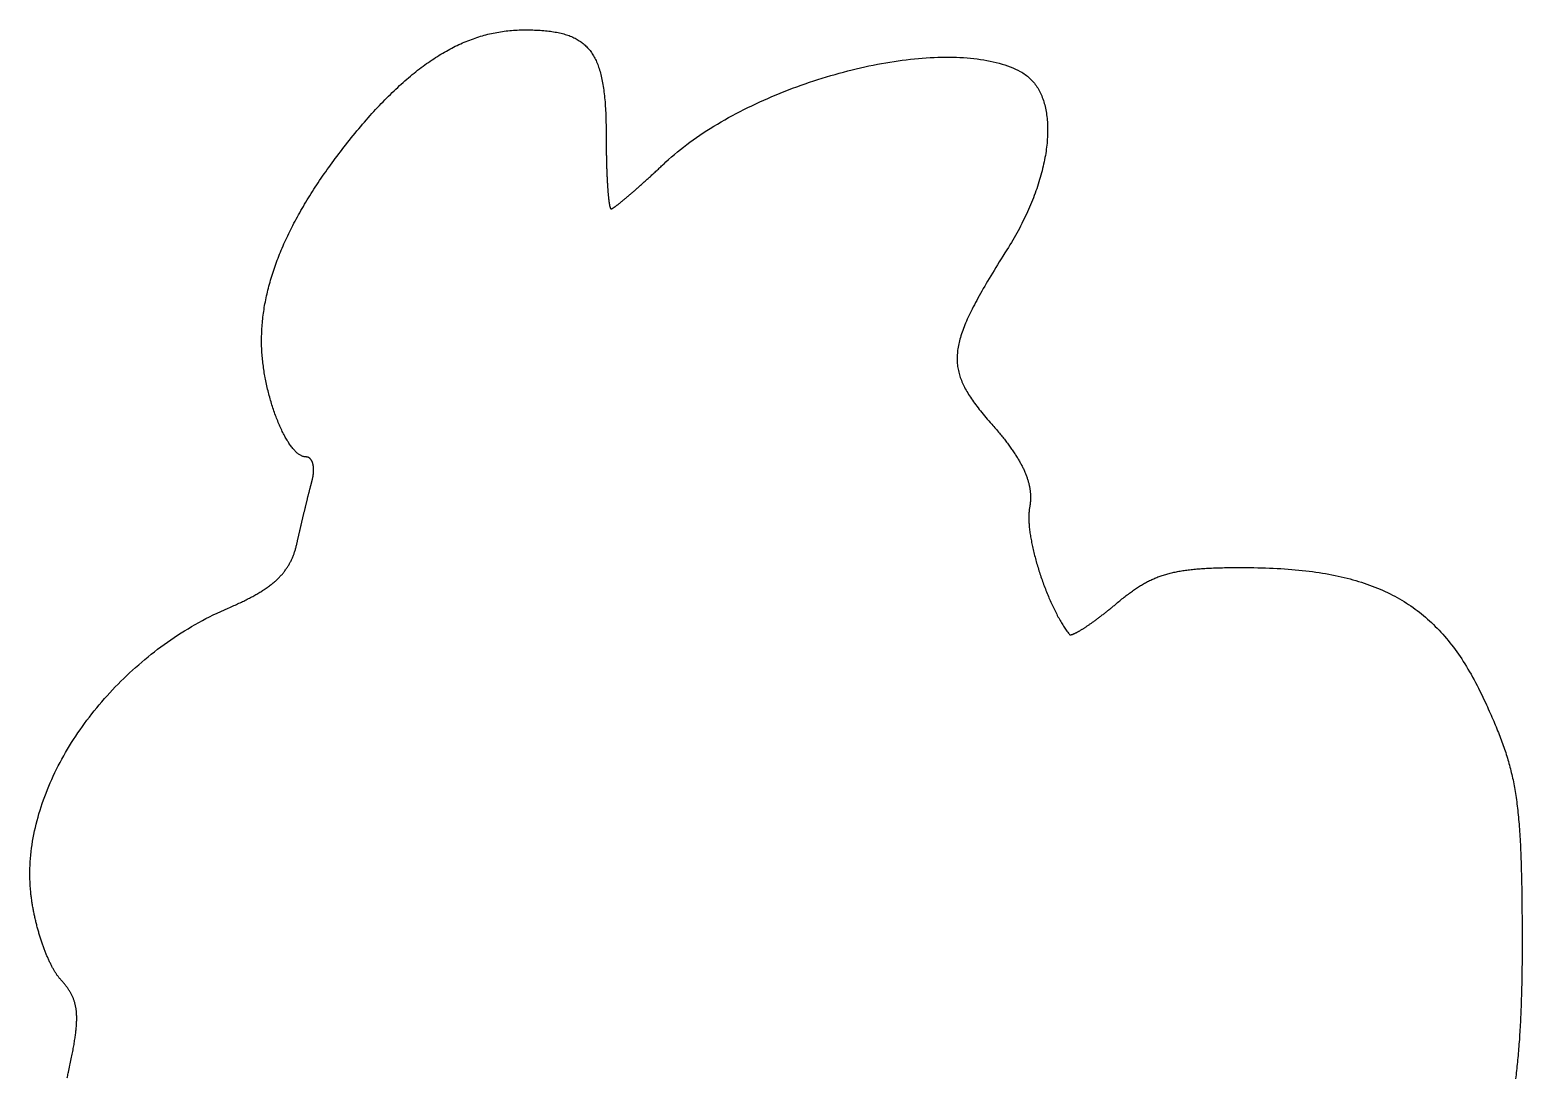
# Model space of a CAD drawing. Extents: x 116.1 to 154.6, y 104.4 to 158.
# Drawn here: x 116.41 to 154.6, y 131.17 to 157.98 of the extents above; entities that cross this region are included whole.
import ezdxf

# ---------------------------------------------------------------- set-up
doc = ezdxf.new("R2010")
doc.units = 0
doc.layers.get('0').update_dxf_attribs({"linetype": 'CONTINUOUS'})

msp = doc.modelspace()

# ---------------------------------------------------------------- linework, layer by layer
at = {"color": 7}
msp.add_polyline3d([(117.364, 131.151, 0), (117.371, 131.181, 0), (117.378, 131.211, 0), (117.385, 131.241, 0), (117.392, 131.271, 0), (117.398, 131.301, 0), (117.407, 131.342, 0), (117.417, 131.387, 0), (117.426, 131.431, 0), (117.436, 131.474, 0), (117.444, 131.516, 0), (117.453, 131.558, 0), (117.462, 131.599, 0), (117.47, 131.64, 0), (117.478, 131.679, 0), (117.486, 131.719, 0), (117.493, 131.757, 0), (117.501, 131.795, 0), (117.508, 131.832, 0), (117.515, 131.869, 0), (117.521, 131.905, 0), (117.528, 131.941, 0), (117.534, 131.976, 0), (117.54, 132.01, 0), (117.545, 132.044, 0), (117.551, 132.077, 0), (117.556, 132.11, 0), (117.561, 132.142, 0), (117.566, 132.174, 0), (117.57, 132.205, 0), (117.574, 132.236, 0), (117.578, 132.266, 0), (117.582, 132.296, 0), (117.586, 132.325, 0), (117.589, 132.354, 0), (117.592, 132.382, 0), (117.595, 132.41, 0), (117.597, 132.437, 0), (117.599, 132.464, 0), (117.601, 132.491, 0), (117.603, 132.517, 0), (117.605, 132.543, 0), (117.606, 132.568, 0), (117.607, 132.593, 0), (117.608, 132.618, 0), (117.608, 132.642, 0), (117.608, 132.666, 0), (117.608, 132.689, 0), (117.608, 132.712, 0), (117.608, 132.735, 0), (117.607, 132.757, 0), (117.606, 132.779, 0), (117.604, 132.801, 0), (117.603, 132.823, 0), (117.601, 132.844, 0), (117.599, 132.865, 0), (117.597, 132.885, 0), (117.594, 132.906, 0), (117.591, 132.926, 0), (117.588, 132.945, 0), (117.584, 132.965, 0), (117.581, 132.984, 0), (117.577, 133.003, 0), (117.573, 133.022, 0), (117.568, 133.041, 0), (117.563, 133.059, 0), (117.558, 133.078, 0), (117.553, 133.096, 0), (117.547, 133.114, 0), (117.542, 133.131, 0), (117.536, 133.149, 0), (117.529, 133.166, 0), (117.522, 133.184, 0), (117.516, 133.201, 0), (117.508, 133.218, 0), (117.501, 133.235, 0), (117.493, 133.251, 0), (117.485, 133.268, 0), (117.477, 133.285, 0), (117.468, 133.301, 0), (117.459, 133.318, 0), (117.45, 133.334, 0), (117.44, 133.35, 0), (117.431, 133.366, 0), (117.421, 133.383, 0), (117.41, 133.399, 0), (117.4, 133.415, 0), (117.389, 133.431, 0), (117.378, 133.447, 0), (117.366, 133.463, 0), (117.355, 133.479, 0), (117.343, 133.496, 0), (117.33, 133.512, 0), (117.318, 133.528, 0), (117.305, 133.544, 0), (117.292, 133.561, 0), (117.278, 133.577, 0), (117.264, 133.593, 0), (117.25, 133.61, 0), (117.236, 133.627, 0), (117.221, 133.643, 0), (117.206, 133.66, 0), (117.192, 133.676, 0), (117.182, 133.687, 0), (117.172, 133.699, 0), (117.162, 133.711, 0), (117.152, 133.723, 0), (117.142, 133.736, 0), (117.132, 133.749, 0), (117.122, 133.763, 0), (117.112, 133.777, 0), (117.102, 133.791, 0), (117.092, 133.806, 0), (117.082, 133.821, 0), (117.072, 133.836, 0), (117.062, 133.852, 0), (117.052, 133.868, 0), (117.042, 133.885, 0), (117.032, 133.901, 0), (117.022, 133.918, 0), (117.012, 133.936, 0), (117.002, 133.953, 0), (116.993, 133.971, 0), (116.983, 133.99, 0), (116.973, 134.008, 0), (116.963, 134.027, 0), (116.953, 134.046, 0), (116.944, 134.066, 0), (116.934, 134.085, 0), (116.924, 134.105, 0), (116.915, 134.125, 0), (116.905, 134.146, 0), (116.896, 134.167, 0), (116.886, 134.188, 0), (116.877, 134.209, 0), (116.867, 134.23, 0), (116.858, 134.252, 0), (116.848, 134.274, 0), (116.839, 134.296, 0), (116.83, 134.319, 0), (116.821, 134.341, 0), (116.812, 134.364, 0), (116.802, 134.387, 0), (116.793, 134.41, 0), (116.784, 134.434, 0), (116.776, 134.457, 0), (116.767, 134.481, 0), (116.758, 134.505, 0), (116.749, 134.529, 0), (116.741, 134.554, 0), (116.732, 134.578, 0), (116.724, 134.603, 0), (116.715, 134.628, 0), (116.707, 134.652, 0), (116.699, 134.678, 0), (116.69, 134.703, 0), (116.682, 134.728, 0), (116.674, 134.754, 0), (116.666, 134.779, 0), (116.658, 134.805, 0), (116.651, 134.831, 0), (116.643, 134.857, 0), (116.635, 134.883, 0), (116.628, 134.909, 0), (116.621, 134.935, 0), (116.613, 134.962, 0), (116.606, 134.988, 0), (116.599, 135.014, 0), (116.592, 135.041, 0), (116.585, 135.068, 0), (116.578, 135.094, 0), (116.572, 135.121, 0), (116.565, 135.148, 0), (116.559, 135.175, 0), (116.552, 135.202, 0), (116.546, 135.229, 0), (116.54, 135.256, 0), (116.534, 135.283, 0), (116.528, 135.31, 0), (116.522, 135.337, 0), (116.517, 135.364, 0), (116.511, 135.391, 0), (116.506, 135.418, 0), (116.501, 135.445, 0), (116.495, 135.472, 0), (116.49, 135.499, 0), (116.486, 135.526, 0), (116.481, 135.553, 0), (116.476, 135.58, 0), (116.472, 135.607, 0), (116.468, 135.634, 0), (116.463, 135.66, 0), (116.459, 135.687, 0), (116.456, 135.714, 0), (116.452, 135.741, 0), (116.448, 135.767, 0), (116.445, 135.794, 0), (116.442, 135.82, 0), (116.438, 135.846, 0), (116.432, 135.906, 0), (116.424, 135.991, 0), (116.418, 136.077, 0), (116.413, 136.163, 0), (116.41, 136.249, 0), (116.409, 136.335, 0), (116.409, 136.422, 0), (116.411, 136.509, 0), (116.414, 136.596, 0), (116.419, 136.683, 0), (116.426, 136.77, 0), (116.434, 136.858, 0), (116.443, 136.946, 0), (116.454, 137.033, 0), (116.466, 137.121, 0), (116.48, 137.209, 0), (116.496, 137.298, 0), (116.512, 137.386, 0), (116.531, 137.474, 0), (116.55, 137.562, 0), (116.572, 137.651, 0), (116.594, 137.739, 0), (116.618, 137.827, 0), (116.643, 137.916, 0), (116.67, 138.004, 0), (116.698, 138.092, 0), (116.728, 138.18, 0), (116.758, 138.268, 0), (116.79, 138.356, 0), (116.824, 138.444, 0), (116.859, 138.531, 0), (116.895, 138.619, 0), (116.932, 138.706, 0), (116.97, 138.793, 0), (117.01, 138.88, 0), (117.051, 138.967, 0), (117.094, 139.053, 0), (117.137, 139.139, 0), (117.182, 139.225, 0), (117.228, 139.311, 0), (117.275, 139.396, 0), (117.324, 139.481, 0), (117.373, 139.565, 0), (117.424, 139.65, 0), (117.476, 139.734, 0), (117.529, 139.817, 0), (117.583, 139.9, 0), (117.639, 139.983, 0), (117.695, 140.065, 0), (117.753, 140.147, 0), (117.811, 140.228, 0), (117.871, 140.309, 0), (117.932, 140.389, 0), (117.993, 140.469, 0), (118.056, 140.548, 0), (118.12, 140.627, 0), (118.185, 140.705, 0), (118.251, 140.783, 0), (118.318, 140.86, 0), (118.385, 140.936, 0), (118.454, 141.012, 0), (118.524, 141.087, 0), (118.595, 141.161, 0), (118.667, 141.235, 0), (118.739, 141.308, 0), (118.813, 141.38, 0), (118.887, 141.452, 0), (118.962, 141.523, 0), (119.039, 141.593, 0), (119.116, 141.662, 0), (119.194, 141.73, 0), (119.273, 141.798, 0), (119.352, 141.865, 0), (119.433, 141.931, 0), (119.514, 141.996, 0), (119.596, 142.06, 0), (119.679, 142.124, 0), (119.763, 142.186, 0), (119.847, 142.248, 0), (119.932, 142.308, 0), (120.018, 142.368, 0), (120.105, 142.427, 0), (120.192, 142.484, 0), (120.28, 142.541, 0), (120.369, 142.597, 0), (120.459, 142.651, 0), (120.549, 142.705, 0), (120.64, 142.757, 0), (120.731, 142.809, 0), (120.824, 142.859, 0), (120.917, 142.908, 0), (121.01, 142.956, 0), (121.104, 143.003, 0), (121.199, 143.049, 0), (121.294, 143.093, 0), (121.39, 143.137, 0), (121.486, 143.179, 0), (121.524, 143.195, 0), (121.559, 143.21, 0), (121.594, 143.226, 0), (121.628, 143.241, 0), (121.661, 143.256, 0), (121.695, 143.271, 0), (121.727, 143.286, 0), (121.76, 143.301, 0), (121.792, 143.316, 0), (121.823, 143.331, 0), (121.854, 143.346, 0), (121.885, 143.36, 0), (121.915, 143.375, 0), (121.945, 143.39, 0), (121.974, 143.405, 0), (122.003, 143.42, 0), (122.032, 143.435, 0), (122.06, 143.449, 0), (122.087, 143.464, 0), (122.115, 143.479, 0), (122.142, 143.494, 0), (122.168, 143.509, 0), (122.194, 143.523, 0), (122.22, 143.538, 0), (122.246, 143.553, 0), (122.271, 143.568, 0), (122.295, 143.583, 0), (122.319, 143.598, 0), (122.343, 143.613, 0), (122.367, 143.628, 0), (122.39, 143.642, 0), (122.413, 143.657, 0), (122.435, 143.673, 0), (122.457, 143.688, 0), (122.479, 143.703, 0), (122.5, 143.718, 0), (122.521, 143.733, 0), (122.541, 143.748, 0), (122.562, 143.764, 0), (122.582, 143.779, 0), (122.601, 143.794, 0), (122.62, 143.81, 0), (122.639, 143.825, 0), (122.658, 143.841, 0), (122.676, 143.857, 0), (122.694, 143.872, 0), (122.712, 143.888, 0), (122.729, 143.904, 0), (122.746, 143.92, 0), (122.763, 143.936, 0), (122.779, 143.952, 0), (122.795, 143.969, 0), (122.811, 143.985, 0), (122.826, 144.001, 0), (122.841, 144.018, 0), (122.856, 144.034, 0), (122.871, 144.051, 0), (122.885, 144.068, 0), (122.899, 144.085, 0), (122.912, 144.102, 0), (122.926, 144.119, 0), (122.939, 144.136, 0), (122.952, 144.154, 0), (122.964, 144.171, 0), (122.977, 144.189, 0), (122.989, 144.206, 0), (123, 144.224, 0), (123.012, 144.242, 0), (123.023, 144.26, 0), (123.034, 144.279, 0), (123.045, 144.297, 0), (123.055, 144.316, 0), (123.065, 144.334, 0), (123.075, 144.353, 0), (123.085, 144.372, 0), (123.095, 144.391, 0), (123.104, 144.41, 0), (123.113, 144.43, 0), (123.122, 144.449, 0), (123.13, 144.469, 0), (123.139, 144.489, 0), (123.147, 144.509, 0), (123.155, 144.53, 0), (123.162, 144.55, 0), (123.17, 144.571, 0), (123.177, 144.591, 0), (123.184, 144.612, 0), (123.191, 144.634, 0), (123.198, 144.655, 0), (123.204, 144.676, 0), (123.21, 144.698, 0), (123.217, 144.72, 0), (123.222, 144.742, 0), (123.228, 144.765, 0), (123.234, 144.787, 0), (123.239, 144.81, 0), (123.244, 144.831, 0), (123.247, 144.848, 0), (123.251, 144.865, 0), (123.255, 144.882, 0), (123.259, 144.899, 0), (123.263, 144.917, 0), (123.267, 144.934, 0), (123.271, 144.952, 0), (123.275, 144.969, 0), (123.279, 144.987, 0), (123.283, 145.005, 0), (123.287, 145.023, 0), (123.291, 145.041, 0), (123.295, 145.059, 0), (123.299, 145.077, 0), (123.304, 145.095, 0), (123.308, 145.113, 0), (123.312, 145.131, 0), (123.316, 145.15, 0), (123.32, 145.168, 0), (123.325, 145.187, 0), (123.329, 145.205, 0), (123.333, 145.223, 0), (123.338, 145.242, 0), (123.342, 145.261, 0), (123.346, 145.279, 0), (123.351, 145.298, 0), (123.355, 145.316, 0), (123.359, 145.335, 0), (123.364, 145.354, 0), (123.368, 145.372, 0), (123.372, 145.391, 0), (123.377, 145.409, 0), (123.381, 145.428, 0), (123.386, 145.447, 0), (123.39, 145.465, 0), (123.394, 145.484, 0), (123.399, 145.502, 0), (123.403, 145.521, 0), (123.408, 145.54, 0), (123.412, 145.558, 0), (123.416, 145.576, 0), (123.421, 145.595, 0), (123.425, 145.613, 0), (123.43, 145.632, 0), (123.434, 145.65, 0), (123.438, 145.668, 0), (123.443, 145.686, 0), (123.447, 145.704, 0), (123.452, 145.722, 0), (123.456, 145.74, 0), (123.46, 145.758, 0), (123.465, 145.776, 0), (123.469, 145.794, 0), (123.473, 145.811, 0), (123.477, 145.829, 0), (123.482, 145.846, 0), (123.486, 145.864, 0), (123.49, 145.881, 0), (123.494, 145.898, 0), (123.499, 145.915, 0), (123.503, 145.932, 0), (123.507, 145.949, 0), (123.511, 145.966, 0), (123.515, 145.982, 0), (123.519, 145.999, 0), (123.523, 146.015, 0), (123.527, 146.031, 0), (123.531, 146.047, 0), (123.535, 146.063, 0), (123.539, 146.079, 0), (123.543, 146.095, 0), (123.547, 146.11, 0), (123.551, 146.126, 0), (123.555, 146.141, 0), (123.559, 146.156, 0), (123.562, 146.171, 0), (123.566, 146.185, 0), (123.57, 146.2, 0), (123.573, 146.214, 0), (123.577, 146.228, 0), (123.581, 146.242, 0), (123.584, 146.256, 0), (123.588, 146.27, 0), (123.591, 146.283, 0), (123.595, 146.296, 0), (123.598, 146.309, 0), (123.601, 146.322, 0), (123.605, 146.334, 0), (123.608, 146.347, 0), (123.611, 146.359, 0), (123.614, 146.371, 0), (123.617, 146.382, 0), (123.62, 146.394, 0), (123.623, 146.405, 0), (123.626, 146.416, 0), (123.629, 146.427, 0), (123.632, 146.437, 0), (123.635, 146.448, 0), (123.637, 146.458, 0), (123.64, 146.469, 0), (123.642, 146.479, 0), (123.645, 146.489, 0), (123.647, 146.5, 0), (123.649, 146.51, 0), (123.651, 146.52, 0), (123.653, 146.53, 0), (123.655, 146.54, 0), (123.656, 146.55, 0), (123.658, 146.56, 0), (123.66, 146.57, 0), (123.661, 146.58, 0), (123.662, 146.59, 0), (123.664, 146.599, 0), (123.665, 146.609, 0), (123.666, 146.619, 0), (123.667, 146.628, 0), (123.668, 146.638, 0), (123.668, 146.647, 0), (123.669, 146.656, 0), (123.669, 146.665, 0), (123.67, 146.675, 0), (123.67, 146.684, 0), (123.671, 146.693, 0), (123.671, 146.702, 0), (123.671, 146.71, 0), (123.671, 146.719, 0), (123.671, 146.728, 0), (123.67, 146.737, 0), (123.67, 146.745, 0), (123.67, 146.753, 0), (123.669, 146.762, 0), (123.669, 146.77, 0), (123.668, 146.778, 0), (123.667, 146.786, 0), (123.667, 146.794, 0), (123.666, 146.802, 0), (123.665, 146.81, 0), (123.664, 146.818, 0), (123.662, 146.825, 0), (123.661, 146.833, 0), (123.66, 146.84, 0), (123.658, 146.847, 0), (123.657, 146.854, 0), (123.655, 146.862, 0), (123.653, 146.869, 0), (123.652, 146.875, 0), (123.65, 146.882, 0), (123.648, 146.889, 0), (123.646, 146.895, 0), (123.644, 146.902, 0), (123.641, 146.908, 0), (123.639, 146.914, 0), (123.637, 146.92, 0), (123.634, 146.926, 0), (123.632, 146.932, 0), (123.629, 146.937, 0), (123.626, 146.943, 0), (123.623, 146.948, 0), (123.621, 146.954, 0), (123.618, 146.959, 0), (123.615, 146.964, 0), (123.611, 146.969, 0), (123.608, 146.974, 0), (123.605, 146.978, 0), (123.602, 146.983, 0), (123.598, 146.987, 0), (123.595, 146.991, 0), (123.591, 146.995, 0), (123.587, 146.999, 0), (123.584, 147.003, 0), (123.58, 147.007, 0), (123.576, 147.01, 0), (123.572, 147.013, 0), (123.568, 147.017, 0), (123.564, 147.02, 0), (123.559, 147.023, 0), (123.555, 147.025, 0), (123.551, 147.028, 0), (123.546, 147.03, 0), (123.542, 147.033, 0), (123.537, 147.035, 0), (123.533, 147.037, 0), (123.528, 147.038, 0), (123.523, 147.04, 0), (123.518, 147.041, 0), (123.513, 147.043, 0), (123.508, 147.044, 0), (123.503, 147.045, 0), (123.498, 147.045, 0), (123.493, 147.046, 0), (123.487, 147.047, 0), (123.482, 147.047, 0), (123.475, 147.047, 0), (123.46, 147.048, 0), (123.444, 147.049, 0), (123.428, 147.052, 0), (123.413, 147.056, 0), (123.397, 147.061, 0), (123.381, 147.067, 0), (123.365, 147.073, 0), (123.349, 147.081, 0), (123.333, 147.09, 0), (123.317, 147.1, 0), (123.301, 147.11, 0), (123.284, 147.122, 0), (123.268, 147.134, 0), (123.252, 147.148, 0), (123.236, 147.162, 0), (123.22, 147.177, 0), (123.203, 147.193, 0), (123.187, 147.21, 0), (123.171, 147.228, 0), (123.154, 147.246, 0), (123.138, 147.266, 0), (123.122, 147.286, 0), (123.106, 147.306, 0), (123.09, 147.328, 0), (123.073, 147.35, 0), (123.057, 147.374, 0), (123.041, 147.397, 0), (123.025, 147.422, 0), (123.009, 147.447, 0), (122.993, 147.473, 0), (122.978, 147.5, 0), (122.962, 147.527, 0), (122.946, 147.555, 0), (122.931, 147.583, 0), (122.915, 147.612, 0), (122.9, 147.642, 0), (122.884, 147.672, 0), (122.869, 147.703, 0), (122.854, 147.734, 0), (122.839, 147.766, 0), (122.824, 147.799, 0), (122.809, 147.832, 0), (122.795, 147.865, 0), (122.78, 147.899, 0), (122.766, 147.933, 0), (122.752, 147.968, 0), (122.737, 148.004, 0), (122.724, 148.039, 0), (122.71, 148.076, 0), (122.696, 148.112, 0), (122.683, 148.149, 0), (122.67, 148.187, 0), (122.656, 148.224, 0), (122.644, 148.262, 0), (122.631, 148.301, 0), (122.618, 148.34, 0), (122.606, 148.379, 0), (122.594, 148.418, 0), (122.582, 148.458, 0), (122.57, 148.498, 0), (122.559, 148.538, 0), (122.548, 148.578, 0), (122.537, 148.619, 0), (122.526, 148.66, 0), (122.516, 148.701, 0), (122.505, 148.742, 0), (122.495, 148.783, 0), (122.486, 148.825, 0), (122.476, 148.867, 0), (122.467, 148.909, 0), (122.458, 148.951, 0), (122.449, 148.993, 0), (122.441, 149.035, 0), (122.433, 149.077, 0), (122.425, 149.12, 0), (122.417, 149.162, 0), (122.41, 149.204, 0), (122.403, 149.247, 0), (122.397, 149.289, 0), (122.391, 149.332, 0), (122.385, 149.374, 0), (122.379, 149.417, 0), (122.374, 149.459, 0), (122.369, 149.501, 0), (122.364, 149.544, 0), (122.36, 149.586, 0), (122.356, 149.628, 0), (122.353, 149.67, 0), (122.35, 149.712, 0), (122.347, 149.753, 0), (122.345, 149.795, 0), (122.343, 149.836, 0), (122.341, 149.878, 0), (122.34, 149.919, 0), (122.339, 149.959, 0), (122.339, 150, 0), (122.339, 150.044, 0), (122.339, 150.092, 0), (122.34, 150.141, 0), (122.342, 150.189, 0), (122.343, 150.237, 0), (122.346, 150.286, 0), (122.349, 150.334, 0), (122.352, 150.383, 0), (122.355, 150.431, 0), (122.36, 150.48, 0), (122.364, 150.529, 0), (122.369, 150.578, 0), (122.375, 150.626, 0), (122.381, 150.676, 0), (122.388, 150.725, 0), (122.395, 150.774, 0), (122.402, 150.823, 0), (122.41, 150.872, 0), (122.418, 150.922, 0), (122.427, 150.971, 0), (122.437, 151.021, 0), (122.446, 151.071, 0), (122.457, 151.121, 0), (122.467, 151.17, 0), (122.479, 151.22, 0), (122.49, 151.27, 0), (122.502, 151.321, 0), (122.515, 151.371, 0), (122.528, 151.421, 0), (122.542, 151.472, 0), (122.556, 151.522, 0), (122.57, 151.573, 0), (122.585, 151.623, 0), (122.601, 151.674, 0), (122.617, 151.725, 0), (122.633, 151.776, 0), (122.65, 151.827, 0), (122.667, 151.878, 0), (122.685, 151.93, 0), (122.703, 151.981, 0), (122.722, 152.032, 0), (122.741, 152.084, 0), (122.761, 152.136, 0), (122.781, 152.187, 0), (122.802, 152.239, 0), (122.823, 152.291, 0), (122.844, 152.343, 0), (122.867, 152.395, 0), (122.889, 152.448, 0), (122.912, 152.5, 0), (122.936, 152.553, 0), (122.96, 152.605, 0), (122.984, 152.658, 0), (123.009, 152.711, 0), (123.034, 152.764, 0), (123.06, 152.817, 0), (123.087, 152.87, 0), (123.114, 152.923, 0), (123.141, 152.976, 0), (123.169, 153.03, 0), (123.197, 153.084, 0), (123.226, 153.137, 0), (123.255, 153.191, 0), (123.285, 153.245, 0), (123.315, 153.299, 0), (123.346, 153.353, 0), (123.377, 153.407, 0), (123.409, 153.462, 0), (123.441, 153.516, 0), (123.473, 153.571, 0), (123.506, 153.626, 0), (123.54, 153.681, 0), (123.574, 153.736, 0), (123.609, 153.791, 0), (123.644, 153.846, 0), (123.679, 153.901, 0), (123.715, 153.957, 0), (123.752, 154.012, 0), (123.789, 154.068, 0), (123.826, 154.124, 0), (123.864, 154.18, 0), (123.902, 154.236, 0), (123.941, 154.292, 0), (123.981, 154.348, 0), (124.021, 154.405, 0), (124.061, 154.461, 0), (124.102, 154.518, 0), (124.143, 154.575, 0), (124.185, 154.632, 0), (124.227, 154.689, 0), (124.27, 154.746, 0), (124.313, 154.804, 0), (124.357, 154.861, 0), (124.402, 154.919, 0), (124.446, 154.977, 0), (124.492, 155.034, 0), (124.537, 155.093, 0), (124.586, 155.154, 0), (124.635, 155.214, 0), (124.683, 155.275, 0), (124.732, 155.334, 0), (124.78, 155.393, 0), (124.829, 155.451, 0), (124.877, 155.508, 0), (124.925, 155.564, 0), (124.973, 155.62, 0), (125.021, 155.675, 0), (125.069, 155.73, 0), (125.117, 155.784, 0), (125.164, 155.837, 0), (125.212, 155.889, 0), (125.259, 155.941, 0), (125.307, 155.992, 0), (125.354, 156.042, 0), (125.401, 156.092, 0), (125.448, 156.141, 0), (125.495, 156.189, 0), (125.543, 156.237, 0), (125.589, 156.284, 0), (125.636, 156.33, 0), (125.683, 156.376, 0), (125.73, 156.421, 0), (125.777, 156.465, 0), (125.823, 156.509, 0), (125.87, 156.552, 0), (125.916, 156.594, 0), (125.963, 156.636, 0), (126.009, 156.677, 0), (126.056, 156.717, 0), (126.102, 156.756, 0), (126.148, 156.795, 0), (126.195, 156.834, 0), (126.241, 156.871, 0), (126.287, 156.908, 0), (126.333, 156.945, 0), (126.379, 156.98, 0), (126.425, 157.015, 0), (126.472, 157.05, 0), (126.518, 157.083, 0), (126.564, 157.117, 0), (126.61, 157.149, 0), (126.656, 157.181, 0), (126.702, 157.212, 0), (126.747, 157.242, 0), (126.793, 157.272, 0), (126.839, 157.302, 0), (126.885, 157.33, 0), (126.931, 157.358, 0), (126.977, 157.385, 0), (127.023, 157.412, 0), (127.069, 157.438, 0), (127.115, 157.464, 0), (127.161, 157.488, 0), (127.207, 157.513, 0), (127.253, 157.536, 0), (127.298, 157.559, 0), (127.344, 157.581, 0), (127.39, 157.603, 0), (127.436, 157.624, 0), (127.482, 157.645, 0), (127.528, 157.664, 0), (127.574, 157.684, 0), (127.621, 157.702, 0), (127.667, 157.72, 0), (127.713, 157.737, 0), (127.759, 157.754, 0), (127.805, 157.77, 0), (127.851, 157.786, 0), (127.898, 157.801, 0), (127.944, 157.815, 0), (127.99, 157.829, 0), (128.037, 157.842, 0), (128.083, 157.854, 0), (128.13, 157.866, 0), (128.176, 157.878, 0), (128.223, 157.888, 0), (128.27, 157.898, 0), (128.316, 157.908, 0), (128.363, 157.917, 0), (128.41, 157.925, 0), (128.457, 157.933, 0), (128.504, 157.94, 0), (128.551, 157.947, 0), (128.598, 157.953, 0), (128.645, 157.958, 0), (128.693, 157.963, 0), (128.74, 157.967, 0), (128.788, 157.971, 0), (128.835, 157.974, 0), (128.883, 157.976, 0), (128.93, 157.978, 0), (128.978, 157.98, 0), (129.026, 157.98, 0), (129.076, 157.981, 0), (129.128, 157.98, 0), (129.179, 157.98, 0), (129.229, 157.979, 0), (129.279, 157.978, 0), (129.328, 157.976, 0), (129.376, 157.974, 0), (129.423, 157.972, 0), (129.469, 157.969, 0), (129.515, 157.966, 0), (129.559, 157.962, 0), (129.604, 157.958, 0), (129.647, 157.954, 0), (129.689, 157.949, 0), (129.731, 157.944, 0), (129.772, 157.938, 0), (129.812, 157.932, 0), (129.852, 157.925, 0), (129.891, 157.918, 0), (129.929, 157.911, 0), (129.966, 157.903, 0), (130.003, 157.894, 0), (130.039, 157.885, 0), (130.074, 157.875, 0), (130.109, 157.865, 0), (130.143, 157.855, 0), (130.176, 157.844, 0), (130.208, 157.832, 0), (130.24, 157.82, 0), (130.271, 157.807, 0), (130.302, 157.794, 0), (130.332, 157.78, 0), (130.361, 157.765, 0), (130.389, 157.75, 0), (130.417, 157.734, 0), (130.445, 157.718, 0), (130.471, 157.701, 0), (130.498, 157.684, 0), (130.523, 157.666, 0), (130.548, 157.647, 0), (130.572, 157.628, 0), (130.596, 157.608, 0), (130.619, 157.587, 0), (130.641, 157.566, 0), (130.663, 157.544, 0), (130.685, 157.521, 0), (130.705, 157.498, 0), (130.726, 157.474, 0), (130.745, 157.449, 0), (130.764, 157.423, 0), (130.783, 157.397, 0), (130.801, 157.37, 0), (130.819, 157.343, 0), (130.836, 157.314, 0), (130.852, 157.285, 0), (130.868, 157.255, 0), (130.884, 157.225, 0), (130.899, 157.193, 0), (130.913, 157.161, 0), (130.927, 157.128, 0), (130.941, 157.094, 0), (130.954, 157.06, 0), (130.966, 157.024, 0), (130.978, 156.988, 0), (130.99, 156.951, 0), (131.001, 156.913, 0), (131.012, 156.875, 0), (131.022, 156.835, 0), (131.032, 156.795, 0), (131.042, 156.754, 0), (131.051, 156.712, 0), (131.059, 156.669, 0), (131.068, 156.625, 0), (131.075, 156.58, 0), (131.083, 156.534, 0), (131.09, 156.488, 0), (131.097, 156.44, 0), (131.103, 156.392, 0), (131.109, 156.342, 0), (131.114, 156.292, 0), (131.12, 156.241, 0), (131.124, 156.189, 0), (131.129, 156.136, 0), (131.133, 156.082, 0), (131.137, 156.027, 0), (131.14, 155.97, 0), (131.143, 155.913, 0), (131.146, 155.855, 0), (131.149, 155.796, 0), (131.151, 155.736, 0), (131.153, 155.675, 0), (131.154, 155.613, 0), (131.156, 155.55, 0), (131.157, 155.486, 0), (131.157, 155.42, 0), (131.158, 155.354, 0), (131.158, 155.287, 0), (131.158, 155.244, 0), (131.158, 155.212, 0), (131.158, 155.181, 0), (131.158, 155.149, 0), (131.158, 155.118, 0), (131.159, 155.086, 0), (131.159, 155.055, 0), (131.159, 155.024, 0), (131.159, 154.994, 0), (131.16, 154.963, 0), (131.16, 154.932, 0), (131.161, 154.902, 0), (131.161, 154.872, 0), (131.161, 154.842, 0), (131.162, 154.812, 0), (131.162, 154.783, 0), (131.163, 154.753, 0), (131.164, 154.724, 0), (131.164, 154.695, 0), (131.165, 154.666, 0), (131.166, 154.638, 0), (131.166, 154.609, 0), (131.167, 154.581, 0), (131.168, 154.553, 0), (131.169, 154.525, 0), (131.169, 154.498, 0), (131.17, 154.47, 0), (131.171, 154.443, 0), (131.172, 154.417, 0), (131.173, 154.39, 0), (131.174, 154.364, 0), (131.175, 154.338, 0), (131.176, 154.312, 0), (131.177, 154.286, 0), (131.178, 154.261, 0), (131.179, 154.236, 0), (131.18, 154.211, 0), (131.182, 154.187, 0), (131.183, 154.163, 0), (131.184, 154.139, 0), (131.185, 154.115, 0), (131.186, 154.092, 0), (131.188, 154.069, 0), (131.189, 154.046, 0), (131.19, 154.024, 0), (131.192, 154.002, 0), (131.193, 153.98, 0), (131.195, 153.959, 0), (131.196, 153.938, 0), (131.197, 153.917, 0), (131.199, 153.896, 0), (131.2, 153.876, 0), (131.202, 153.857, 0), (131.203, 153.837, 0), (131.205, 153.818, 0), (131.207, 153.8, 0), (131.208, 153.781, 0), (131.21, 153.763, 0), (131.211, 153.746, 0), (131.213, 153.729, 0), (131.215, 153.712, 0), (131.216, 153.695, 0), (131.218, 153.679, 0), (131.22, 153.664, 0), (131.222, 153.648, 0), (131.223, 153.634, 0), (131.225, 153.619, 0), (131.227, 153.605, 0), (131.229, 153.592, 0), (131.231, 153.578, 0), (131.233, 153.566, 0), (131.234, 153.553, 0), (131.236, 153.541, 0), (131.238, 153.53, 0), (131.24, 153.519, 0), (131.242, 153.508, 0), (131.244, 153.498, 0), (131.246, 153.489, 0), (131.248, 153.479, 0), (131.25, 153.471, 0), (131.252, 153.462, 0), (131.254, 153.454, 0), (131.256, 153.447, 0), (131.258, 153.44, 0), (131.26, 153.434, 0), (131.262, 153.428, 0), (131.264, 153.423, 0), (131.266, 153.418, 0), (131.268, 153.413, 0), (131.27, 153.409, 0), (131.272, 153.406, 0), (131.275, 153.403, 0), (131.277, 153.401, 0), (131.279, 153.399, 0), (131.281, 153.398, 0), (131.283, 153.397, 0), (131.285, 153.397, 0), (131.288, 153.397, 0), (131.29, 153.398, 0), (131.293, 153.398, 0), (131.297, 153.4, 0), (131.301, 153.401, 0), (131.305, 153.403, 0), (131.309, 153.405, 0), (131.314, 153.408, 0), (131.319, 153.41, 0), (131.324, 153.414, 0), (131.33, 153.417, 0), (131.336, 153.421, 0), (131.342, 153.425, 0), (131.349, 153.429, 0), (131.356, 153.434, 0), (131.363, 153.439, 0), (131.371, 153.444, 0), (131.379, 153.449, 0), (131.387, 153.455, 0), (131.395, 153.461, 0), (131.404, 153.468, 0), (131.413, 153.474, 0), (131.422, 153.481, 0), (131.432, 153.489, 0), (131.441, 153.496, 0), (131.452, 153.504, 0), (131.462, 153.512, 0), (131.473, 153.52, 0), (131.483, 153.529, 0), (131.495, 153.538, 0), (131.506, 153.547, 0), (131.518, 153.556, 0), (131.53, 153.566, 0), (131.542, 153.575, 0), (131.554, 153.585, 0), (131.567, 153.596, 0), (131.58, 153.606, 0), (131.593, 153.617, 0), (131.606, 153.628, 0), (131.62, 153.639, 0), (131.633, 153.651, 0), (131.647, 153.663, 0), (131.661, 153.674, 0), (131.676, 153.687, 0), (131.691, 153.699, 0), (131.705, 153.712, 0), (131.72, 153.724, 0), (131.736, 153.737, 0), (131.751, 153.751, 0), (131.767, 153.764, 0), (131.783, 153.778, 0), (131.799, 153.791, 0), (131.815, 153.805, 0), (131.831, 153.82, 0), (131.848, 153.834, 0), (131.864, 153.849, 0), (131.881, 153.863, 0), (131.898, 153.878, 0), (131.916, 153.894, 0), (131.933, 153.909, 0), (131.95, 153.924, 0), (131.968, 153.94, 0), (131.986, 153.956, 0), (132.004, 153.972, 0), (132.022, 153.988, 0), (132.041, 154.004, 0), (132.059, 154.021, 0), (132.078, 154.037, 0), (132.096, 154.054, 0), (132.115, 154.071, 0), (132.134, 154.088, 0), (132.153, 154.105, 0), (132.172, 154.123, 0), (132.192, 154.14, 0), (132.211, 154.158, 0), (132.231, 154.176, 0), (132.25, 154.194, 0), (132.27, 154.212, 0), (132.29, 154.23, 0), (132.31, 154.248, 0), (132.33, 154.267, 0), (132.35, 154.285, 0), (132.37, 154.304, 0), (132.391, 154.322, 0), (132.411, 154.341, 0), (132.432, 154.36, 0), (132.452, 154.379, 0), (132.473, 154.398, 0), (132.494, 154.418, 0), (132.514, 154.437, 0), (132.535, 154.457, 0), (132.556, 154.476, 0), (132.577, 154.496, 0), (132.598, 154.515, 0), (132.619, 154.535, 0), (132.64, 154.555, 0), (132.686, 154.598, 0), (132.757, 154.663, 0), (132.83, 154.728, 0), (132.905, 154.792, 0), (132.981, 154.855, 0), (133.059, 154.918, 0), (133.139, 154.981, 0), (133.22, 155.043, 0), (133.302, 155.104, 0), (133.386, 155.164, 0), (133.471, 155.224, 0), (133.557, 155.283, 0), (133.645, 155.342, 0), (133.734, 155.4, 0), (133.824, 155.457, 0), (133.916, 155.514, 0), (134.008, 155.569, 0), (134.102, 155.625, 0), (134.196, 155.679, 0), (134.292, 155.733, 0), (134.389, 155.786, 0), (134.486, 155.838, 0), (134.585, 155.889, 0), (134.684, 155.94, 0), (134.784, 155.99, 0), (134.885, 156.039, 0), (134.987, 156.087, 0), (135.089, 156.135, 0), (135.193, 156.181, 0), (135.296, 156.227, 0), (135.401, 156.272, 0), (135.506, 156.317, 0), (135.611, 156.36, 0), (135.717, 156.402, 0), (135.824, 156.444, 0), (135.931, 156.485, 0), (136.038, 156.525, 0), (136.146, 156.564, 0), (136.254, 156.602, 0), (136.362, 156.639, 0), (136.47, 156.675, 0), (136.579, 156.71, 0), (136.688, 156.744, 0), (136.797, 156.778, 0), (136.906, 156.81, 0), (137.015, 156.841, 0), (137.124, 156.872, 0), (137.233, 156.901, 0), (137.342, 156.929, 0), (137.451, 156.957, 0), (137.56, 156.983, 0), (137.668, 157.008, 0), (137.777, 157.033, 0), (137.885, 157.056, 0), (137.992, 157.078, 0), (138.1, 157.099, 0), (138.207, 157.119, 0), (138.314, 157.138, 0), (138.42, 157.156, 0), (138.526, 157.172, 0), (138.631, 157.188, 0), (138.736, 157.202, 0), (138.84, 157.215, 0), (138.943, 157.228, 0), (139.046, 157.238, 0), (139.148, 157.248, 0), (139.249, 157.257, 0), (139.35, 157.264, 0), (139.45, 157.27, 0), (139.549, 157.275, 0), (139.646, 157.279, 0), (139.744, 157.282, 0), (139.84, 157.283, 0), (139.935, 157.283, 0), (140.029, 157.282, 0), (140.122, 157.279, 0), (140.214, 157.275, 0), (140.304, 157.27, 0), (140.394, 157.264, 0), (140.482, 157.256, 0), (140.569, 157.247, 0), (140.655, 157.237, 0), (140.739, 157.225, 0), (140.822, 157.212, 0), (140.903, 157.198, 0), (140.984, 157.182, 0), (141.062, 157.165, 0), (141.139, 157.146, 0), (141.215, 157.127, 0), (141.289, 157.105, 0), (141.361, 157.083, 0), (141.431, 157.058, 0), (141.5, 157.033, 0), (141.567, 157.006, 0), (141.632, 156.977, 0), (141.696, 156.947, 0), (141.757, 156.916, 0), (141.793, 156.897, 0), (141.824, 156.878, 0), (141.855, 156.858, 0), (141.885, 156.838, 0), (141.914, 156.816, 0), (141.942, 156.794, 0), (141.969, 156.771, 0), (141.996, 156.747, 0), (142.022, 156.722, 0), (142.047, 156.696, 0), (142.072, 156.67, 0), (142.095, 156.642, 0), (142.118, 156.614, 0), (142.14, 156.585, 0), (142.162, 156.555, 0), (142.183, 156.524, 0), (142.202, 156.493, 0), (142.222, 156.46, 0), (142.24, 156.427, 0), (142.258, 156.394, 0), (142.275, 156.359, 0), (142.291, 156.324, 0), (142.306, 156.288, 0), (142.321, 156.251, 0), (142.335, 156.214, 0), (142.348, 156.176, 0), (142.36, 156.137, 0), (142.372, 156.097, 0), (142.383, 156.057, 0), (142.393, 156.017, 0), (142.402, 155.975, 0), (142.411, 155.933, 0), (142.419, 155.891, 0), (142.426, 155.847, 0), (142.432, 155.804, 0), (142.438, 155.759, 0), (142.443, 155.714, 0), (142.447, 155.669, 0), (142.451, 155.622, 0), (142.454, 155.576, 0), (142.456, 155.529, 0), (142.457, 155.481, 0), (142.457, 155.433, 0), (142.457, 155.384, 0), (142.456, 155.335, 0), (142.455, 155.285, 0), (142.452, 155.235, 0), (142.449, 155.184, 0), (142.445, 155.133, 0), (142.441, 155.081, 0), (142.435, 155.029, 0), (142.429, 154.977, 0), (142.422, 154.924, 0), (142.415, 154.871, 0), (142.407, 154.817, 0), (142.398, 154.763, 0), (142.388, 154.709, 0), (142.378, 154.654, 0), (142.367, 154.599, 0), (142.355, 154.544, 0), (142.342, 154.488, 0), (142.329, 154.432, 0), (142.315, 154.376, 0), (142.3, 154.319, 0), (142.285, 154.262, 0), (142.269, 154.205, 0), (142.252, 154.148, 0), (142.234, 154.09, 0), (142.216, 154.032, 0), (142.197, 153.974, 0), (142.177, 153.915, 0), (142.157, 153.857, 0), (142.135, 153.798, 0), (142.114, 153.739, 0), (142.091, 153.68, 0), (142.068, 153.62, 0), (142.044, 153.561, 0), (142.019, 153.501, 0), (141.994, 153.441, 0), (141.967, 153.381, 0), (141.941, 153.321, 0), (141.913, 153.261, 0), (141.885, 153.201, 0), (141.856, 153.141, 0), (141.826, 153.08, 0), (141.796, 153.02, 0), (141.765, 152.959, 0), (141.733, 152.899, 0), (141.701, 152.838, 0), (141.667, 152.777, 0), (141.634, 152.717, 0), (141.599, 152.656, 0), (141.564, 152.595, 0), (141.528, 152.535, 0), (141.491, 152.474, 0), (141.454, 152.413, 0), (141.413, 152.347, 0), (141.363, 152.269, 0), (141.314, 152.191, 0), (141.267, 152.115, 0), (141.22, 152.04, 0), (141.175, 151.966, 0), (141.13, 151.894, 0), (141.087, 151.822, 0), (141.044, 151.752, 0), (141.003, 151.684, 0), (140.962, 151.616, 0), (140.922, 151.549, 0), (140.884, 151.484, 0), (140.846, 151.42, 0), (140.81, 151.356, 0), (140.774, 151.294, 0), (140.74, 151.233, 0), (140.706, 151.173, 0), (140.674, 151.114, 0), (140.642, 151.056, 0), (140.611, 150.998, 0), (140.582, 150.942, 0), (140.553, 150.887, 0), (140.525, 150.832, 0), (140.499, 150.779, 0), (140.473, 150.726, 0), (140.448, 150.674, 0), (140.424, 150.623, 0), (140.401, 150.573, 0), (140.38, 150.523, 0), (140.359, 150.474, 0), (140.339, 150.426, 0), (140.32, 150.379, 0), (140.302, 150.332, 0), (140.285, 150.286, 0), (140.269, 150.241, 0), (140.254, 150.196, 0), (140.239, 150.152, 0), (140.226, 150.109, 0), (140.214, 150.066, 0), (140.203, 150.023, 0), (140.192, 149.981, 0), (140.183, 149.94, 0), (140.174, 149.899, 0), (140.167, 149.859, 0), (140.16, 149.819, 0), (140.154, 149.779, 0), (140.15, 149.74, 0), (140.146, 149.701, 0), (140.143, 149.663, 0), (140.141, 149.625, 0), (140.14, 149.587, 0), (140.14, 149.549, 0), (140.141, 149.512, 0), (140.143, 149.475, 0), (140.145, 149.439, 0), (140.149, 149.402, 0), (140.153, 149.366, 0), (140.159, 149.33, 0), (140.165, 149.294, 0), (140.173, 149.258, 0), (140.181, 149.222, 0), (140.19, 149.187, 0), (140.2, 149.151, 0), (140.211, 149.116, 0), (140.222, 149.08, 0), (140.235, 149.045, 0), (140.249, 149.009, 0), (140.263, 148.974, 0), (140.279, 148.938, 0), (140.295, 148.903, 0), (140.312, 148.867, 0), (140.33, 148.831, 0), (140.349, 148.795, 0), (140.369, 148.759, 0), (140.39, 148.723, 0), (140.412, 148.686, 0), (140.434, 148.65, 0), (140.457, 148.613, 0), (140.482, 148.575, 0), (140.507, 148.538, 0), (140.533, 148.5, 0), (140.56, 148.462, 0), (140.588, 148.424, 0), (140.616, 148.385, 0), (140.646, 148.346, 0), (140.676, 148.306, 0), (140.707, 148.266, 0), (140.74, 148.226, 0), (140.773, 148.185, 0), (140.806, 148.144, 0), (140.841, 148.102, 0), (140.877, 148.06, 0), (140.913, 148.017, 0), (140.95, 147.973, 0), (140.988, 147.929, 0), (141.027, 147.885, 0), (141.057, 147.851, 0), (141.081, 147.823, 0), (141.106, 147.795, 0), (141.129, 147.767, 0), (141.153, 147.74, 0), (141.176, 147.712, 0), (141.199, 147.685, 0), (141.221, 147.658, 0), (141.243, 147.631, 0), (141.265, 147.605, 0), (141.286, 147.578, 0), (141.307, 147.552, 0), (141.328, 147.526, 0), (141.349, 147.5, 0), (141.369, 147.474, 0), (141.389, 147.449, 0), (141.408, 147.423, 0), (141.427, 147.398, 0), (141.446, 147.373, 0), (141.464, 147.348, 0), (141.483, 147.323, 0), (141.5, 147.299, 0), (141.518, 147.274, 0), (141.535, 147.25, 0), (141.552, 147.226, 0), (141.569, 147.202, 0), (141.585, 147.178, 0), (141.601, 147.154, 0), (141.616, 147.13, 0), (141.632, 147.107, 0), (141.647, 147.084, 0), (141.661, 147.06, 0), (141.676, 147.037, 0), (141.69, 147.014, 0), (141.704, 146.991, 0), (141.717, 146.969, 0), (141.73, 146.946, 0), (141.743, 146.924, 0), (141.756, 146.901, 0), (141.768, 146.879, 0), (141.78, 146.857, 0), (141.791, 146.835, 0), (141.803, 146.813, 0), (141.814, 146.791, 0), (141.824, 146.769, 0), (141.835, 146.748, 0), (141.845, 146.726, 0), (141.855, 146.705, 0), (141.864, 146.684, 0), (141.874, 146.662, 0), (141.883, 146.641, 0), (141.891, 146.62, 0), (141.9, 146.599, 0), (141.908, 146.578, 0), (141.915, 146.557, 0), (141.923, 146.537, 0), (141.93, 146.516, 0), (141.937, 146.496, 0), (141.944, 146.475, 0), (141.95, 146.455, 0), (141.956, 146.434, 0), (141.962, 146.414, 0), (141.967, 146.394, 0), (141.972, 146.374, 0), (141.977, 146.354, 0), (141.982, 146.334, 0), (141.986, 146.314, 0), (141.99, 146.294, 0), (141.994, 146.274, 0), (141.998, 146.254, 0), (142.001, 146.234, 0), (142.004, 146.215, 0), (142.007, 146.195, 0), (142.009, 146.175, 0), (142.011, 146.156, 0), (142.013, 146.136, 0), (142.015, 146.117, 0), (142.016, 146.097, 0), (142.017, 146.078, 0), (142.018, 146.058, 0), (142.019, 146.039, 0), (142.019, 146.02, 0), (142.019, 146, 0), (142.019, 145.981, 0), (142.018, 145.962, 0), (142.018, 145.942, 0), (142.017, 145.923, 0), (142.015, 145.904, 0), (142.014, 145.885, 0), (142.012, 145.865, 0), (142.01, 145.846, 0), (142.008, 145.827, 0), (142.005, 145.808, 0), (142.002, 145.788, 0), (141.999, 145.769, 0), (141.996, 145.75, 0), (141.992, 145.731, 0), (141.988, 145.709, 0), (141.985, 145.686, 0), (141.982, 145.663, 0), (141.98, 145.639, 0), (141.977, 145.614, 0), (141.976, 145.589, 0), (141.975, 145.563, 0), (141.974, 145.536, 0), (141.973, 145.509, 0), (141.973, 145.481, 0), (141.974, 145.453, 0), (141.975, 145.424, 0), (141.976, 145.395, 0), (141.978, 145.365, 0), (141.98, 145.334, 0), (141.982, 145.303, 0), (141.985, 145.272, 0), (141.988, 145.24, 0), (141.992, 145.207, 0), (141.996, 145.175, 0), (142, 145.141, 0), (142.005, 145.108, 0), (142.01, 145.073, 0), (142.015, 145.039, 0), (142.021, 145.004, 0), (142.027, 144.969, 0), (142.033, 144.933, 0), (142.04, 144.898, 0), (142.047, 144.861, 0), (142.054, 144.825, 0), (142.062, 144.788, 0), (142.07, 144.751, 0), (142.078, 144.714, 0), (142.086, 144.676, 0), (142.095, 144.639, 0), (142.104, 144.601, 0), (142.114, 144.563, 0), (142.124, 144.524, 0), (142.134, 144.486, 0), (142.144, 144.447, 0), (142.154, 144.409, 0), (142.165, 144.37, 0), (142.176, 144.331, 0), (142.187, 144.292, 0), (142.199, 144.253, 0), (142.211, 144.214, 0), (142.223, 144.174, 0), (142.235, 144.135, 0), (142.248, 144.096, 0), (142.26, 144.057, 0), (142.273, 144.018, 0), (142.286, 143.978, 0), (142.3, 143.939, 0), (142.313, 143.9, 0), (142.327, 143.861, 0), (142.341, 143.822, 0), (142.355, 143.784, 0), (142.369, 143.745, 0), (142.384, 143.707, 0), (142.399, 143.668, 0), (142.414, 143.63, 0), (142.429, 143.592, 0), (142.444, 143.554, 0), (142.459, 143.517, 0), (142.475, 143.479, 0), (142.49, 143.442, 0), (142.506, 143.406, 0), (142.522, 143.369, 0), (142.538, 143.333, 0), (142.554, 143.297, 0), (142.571, 143.261, 0), (142.587, 143.226, 0), (142.604, 143.191, 0), (142.62, 143.156, 0), (142.637, 143.122, 0), (142.654, 143.088, 0), (142.671, 143.055, 0), (142.688, 143.022, 0), (142.705, 142.989, 0), (142.722, 142.957, 0), (142.74, 142.925, 0), (142.757, 142.894, 0), (142.775, 142.864, 0), (142.792, 142.833, 0), (142.81, 142.804, 0), (142.827, 142.775, 0), (142.845, 142.746, 0), (142.863, 142.718, 0), (142.881, 142.691, 0), (142.898, 142.664, 0), (142.916, 142.638, 0), (142.934, 142.613, 0), (142.952, 142.588, 0), (142.97, 142.564, 0), (142.988, 142.54, 0), (143.006, 142.517, 0), (143.016, 142.504, 0), (143.018, 142.502, 0), (143.021, 142.5, 0), (143.024, 142.499, 0), (143.027, 142.498, 0), (143.03, 142.497, 0), (143.034, 142.496, 0), (143.038, 142.496, 0), (143.042, 142.496, 0), (143.046, 142.496, 0), (143.051, 142.496, 0), (143.056, 142.497, 0), (143.062, 142.498, 0), (143.067, 142.499, 0), (143.073, 142.5, 0), (143.079, 142.502, 0), (143.086, 142.504, 0), (143.092, 142.506, 0), (143.099, 142.508, 0), (143.107, 142.511, 0), (143.114, 142.514, 0), (143.122, 142.517, 0), (143.13, 142.521, 0), (143.138, 142.524, 0), (143.147, 142.528, 0), (143.155, 142.532, 0), (143.164, 142.536, 0), (143.173, 142.541, 0), (143.183, 142.546, 0), (143.193, 142.551, 0), (143.202, 142.556, 0), (143.213, 142.561, 0), (143.223, 142.567, 0), (143.233, 142.573, 0), (143.244, 142.579, 0), (143.255, 142.585, 0), (143.266, 142.591, 0), (143.278, 142.598, 0), (143.289, 142.605, 0), (143.301, 142.612, 0), (143.313, 142.619, 0), (143.326, 142.627, 0), (143.338, 142.635, 0), (143.351, 142.643, 0), (143.363, 142.651, 0), (143.376, 142.659, 0), (143.39, 142.667, 0), (143.403, 142.676, 0), (143.416, 142.685, 0), (143.43, 142.694, 0), (143.444, 142.703, 0), (143.458, 142.713, 0), (143.472, 142.722, 0), (143.487, 142.732, 0), (143.501, 142.742, 0), (143.516, 142.752, 0), (143.531, 142.763, 0), (143.546, 142.773, 0), (143.561, 142.784, 0), (143.576, 142.794, 0), (143.592, 142.805, 0), (143.607, 142.817, 0), (143.623, 142.828, 0), (143.639, 142.839, 0), (143.655, 142.851, 0), (143.671, 142.863, 0), (143.687, 142.875, 0), (143.704, 142.887, 0), (143.72, 142.899, 0), (143.737, 142.912, 0), (143.753, 142.924, 0), (143.77, 142.937, 0), (143.787, 142.95, 0), (143.804, 142.963, 0), (143.821, 142.976, 0), (143.839, 142.989, 0), (143.856, 143.002, 0), (143.874, 143.016, 0), (143.891, 143.03, 0), (143.909, 143.043, 0), (143.927, 143.057, 0), (143.944, 143.071, 0), (143.962, 143.086, 0), (143.98, 143.1, 0), (143.998, 143.114, 0), (144.016, 143.129, 0), (144.035, 143.144, 0), (144.053, 143.158, 0), (144.071, 143.173, 0), (144.09, 143.188, 0), (144.108, 143.203, 0), (144.127, 143.219, 0), (144.145, 143.234, 0), (144.164, 143.249, 0), (144.183, 143.265, 0), (144.201, 143.281, 0), (144.22, 143.296, 0), (144.247, 143.319, 0), (144.276, 143.343, 0), (144.304, 143.366, 0), (144.332, 143.389, 0), (144.36, 143.412, 0), (144.388, 143.434, 0), (144.415, 143.456, 0), (144.442, 143.477, 0), (144.469, 143.498, 0), (144.496, 143.519, 0), (144.523, 143.539, 0), (144.549, 143.559, 0), (144.576, 143.578, 0), (144.602, 143.597, 0), (144.628, 143.616, 0), (144.654, 143.634, 0), (144.68, 143.652, 0), (144.706, 143.67, 0), (144.732, 143.687, 0), (144.758, 143.704, 0), (144.784, 143.721, 0), (144.809, 143.737, 0), (144.835, 143.753, 0), (144.861, 143.769, 0), (144.887, 143.784, 0), (144.912, 143.799, 0), (144.938, 143.814, 0), (144.964, 143.828, 0), (144.99, 143.842, 0), (145.016, 143.855, 0), (145.042, 143.869, 0), (145.068, 143.882, 0), (145.094, 143.894, 0), (145.12, 143.907, 0), (145.147, 143.919, 0), (145.173, 143.931, 0), (145.2, 143.942, 0), (145.227, 143.953, 0), (145.254, 143.964, 0), (145.281, 143.975, 0), (145.308, 143.985, 0), (145.336, 143.995, 0), (145.364, 144.005, 0), (145.392, 144.015, 0), (145.42, 144.024, 0), (145.449, 144.033, 0), (145.478, 144.042, 0), (145.507, 144.05, 0), (145.536, 144.058, 0), (145.566, 144.066, 0), (145.596, 144.074, 0), (145.626, 144.082, 0), (145.657, 144.089, 0), (145.688, 144.096, 0), (145.719, 144.102, 0), (145.751, 144.109, 0), (145.783, 144.115, 0), (145.815, 144.121, 0), (145.848, 144.127, 0), (145.882, 144.133, 0), (145.915, 144.138, 0), (145.95, 144.143, 0), (145.984, 144.148, 0), (146.019, 144.153, 0), (146.055, 144.158, 0), (146.091, 144.162, 0), (146.128, 144.166, 0), (146.165, 144.17, 0), (146.202, 144.174, 0), (146.24, 144.178, 0), (146.279, 144.181, 0), (146.318, 144.184, 0), (146.358, 144.187, 0), (146.398, 144.19, 0), (146.439, 144.193, 0), (146.481, 144.196, 0), (146.523, 144.198, 0), (146.566, 144.2, 0), (146.609, 144.202, 0), (146.654, 144.204, 0), (146.698, 144.206, 0), (146.744, 144.208, 0), (146.79, 144.209, 0), (146.837, 144.211, 0), (146.884, 144.212, 0), (146.933, 144.213, 0), (146.982, 144.214, 0), (147.031, 144.215, 0), (147.082, 144.215, 0), (147.133, 144.216, 0), (147.185, 144.216, 0), (147.238, 144.217, 0), (147.292, 144.217, 0), (147.346, 144.217, 0), (147.401, 144.217, 0), (147.458, 144.217, 0), (147.526, 144.217, 0), (147.63, 144.216, 0), (147.733, 144.215, 0), (147.835, 144.213, 0), (147.936, 144.21, 0), (148.036, 144.207, 0), (148.134, 144.203, 0), (148.232, 144.199, 0), (148.329, 144.194, 0), (148.424, 144.189, 0), (148.518, 144.183, 0), (148.612, 144.176, 0), (148.704, 144.168, 0), (148.795, 144.16, 0), (148.885, 144.152, 0), (148.974, 144.143, 0), (149.063, 144.133, 0), (149.15, 144.122, 0), (149.236, 144.111, 0), (149.321, 144.099, 0), (149.405, 144.087, 0), (149.489, 144.073, 0), (149.571, 144.06, 0), (149.652, 144.045, 0), (149.733, 144.03, 0), (149.812, 144.014, 0), (149.891, 143.997, 0), (149.968, 143.98, 0), (150.045, 143.962, 0), (150.121, 143.944, 0), (150.196, 143.924, 0), (150.27, 143.904, 0), (150.343, 143.883, 0), (150.415, 143.862, 0), (150.487, 143.839, 0), (150.558, 143.816, 0), (150.627, 143.793, 0), (150.696, 143.768, 0), (150.765, 143.743, 0), (150.832, 143.717, 0), (150.899, 143.69, 0), (150.964, 143.663, 0), (151.029, 143.634, 0), (151.094, 143.605, 0), (151.157, 143.575, 0), (151.22, 143.545, 0), (151.282, 143.513, 0), (151.343, 143.481, 0), (151.404, 143.448, 0), (151.463, 143.414, 0), (151.523, 143.38, 0), (151.581, 143.344, 0), (151.639, 143.308, 0), (151.696, 143.271, 0), (151.752, 143.233, 0), (151.808, 143.194, 0), (151.863, 143.154, 0), (151.917, 143.114, 0), (151.971, 143.073, 0), (152.024, 143.031, 0), (152.077, 142.988, 0), (152.129, 142.944, 0), (152.18, 142.899, 0), (152.231, 142.853, 0), (152.281, 142.807, 0), (152.33, 142.759, 0), (152.379, 142.711, 0), (152.428, 142.662, 0), (152.476, 142.612, 0), (152.523, 142.561, 0), (152.57, 142.509, 0), (152.616, 142.456, 0), (152.662, 142.403, 0), (152.707, 142.348, 0), (152.752, 142.292, 0), (152.797, 142.236, 0), (152.84, 142.178, 0), (152.884, 142.12, 0), (152.927, 142.061, 0), (152.969, 142, 0), (153.011, 141.939, 0), (153.053, 141.877, 0), (153.094, 141.814, 0), (153.135, 141.75, 0), (153.175, 141.684, 0), (153.215, 141.618, 0), (153.255, 141.551, 0), (153.294, 141.483, 0), (153.333, 141.414, 0), (153.371, 141.344, 0), (153.409, 141.273, 0), (153.447, 141.201, 0), (153.485, 141.128, 0), (153.522, 141.053, 0), (153.559, 140.978, 0), (153.595, 140.902, 0), (153.631, 140.825, 0), (153.661, 140.761, 0), (153.686, 140.705, 0), (153.711, 140.651, 0), (153.735, 140.597, 0), (153.759, 140.544, 0), (153.783, 140.491, 0), (153.806, 140.439, 0), (153.828, 140.387, 0), (153.85, 140.336, 0), (153.872, 140.286, 0), (153.893, 140.236, 0), (153.914, 140.186, 0), (153.935, 140.137, 0), (153.955, 140.088, 0), (153.974, 140.04, 0), (153.994, 139.992, 0), (154.013, 139.944, 0), (154.031, 139.897, 0), (154.049, 139.849, 0), (154.067, 139.803, 0), (154.084, 139.756, 0), (154.101, 139.709, 0), (154.118, 139.663, 0), (154.134, 139.617, 0), (154.15, 139.571, 0), (154.165, 139.524, 0), (154.18, 139.478, 0), (154.195, 139.433, 0), (154.209, 139.387, 0), (154.223, 139.341, 0), (154.237, 139.295, 0), (154.25, 139.249, 0), (154.263, 139.202, 0), (154.276, 139.156, 0), (154.289, 139.11, 0), (154.301, 139.063, 0), (154.312, 139.016, 0), (154.324, 138.969, 0), (154.335, 138.922, 0), (154.346, 138.875, 0), (154.356, 138.827, 0), (154.367, 138.779, 0), (154.377, 138.73, 0), (154.386, 138.681, 0), (154.396, 138.632, 0), (154.405, 138.582, 0), (154.414, 138.532, 0), (154.422, 138.481, 0), (154.431, 138.43, 0), (154.439, 138.378, 0), (154.447, 138.326, 0), (154.454, 138.273, 0), (154.461, 138.22, 0), (154.468, 138.166, 0), (154.475, 138.111, 0), (154.482, 138.056, 0), (154.488, 138, 0), (154.494, 137.943, 0), (154.5, 137.885, 0), (154.506, 137.827, 0), (154.511, 137.767, 0), (154.517, 137.707, 0), (154.522, 137.646, 0), (154.527, 137.584, 0), (154.531, 137.522, 0), (154.536, 137.458, 0), (154.54, 137.393, 0), (154.544, 137.328, 0), (154.548, 137.261, 0), (154.552, 137.193, 0), (154.555, 137.124, 0), (154.559, 137.054, 0), (154.562, 136.983, 0), (154.565, 136.911, 0), (154.568, 136.838, 0), (154.57, 136.763, 0), (154.573, 136.687, 0), (154.576, 136.61, 0), (154.578, 136.532, 0), (154.58, 136.452, 0), (154.582, 136.371, 0), (154.584, 136.289, 0), (154.586, 136.205, 0), (154.587, 136.12, 0), (154.589, 136.034, 0), (154.59, 135.946, 0), (154.592, 135.856, 0), (154.593, 135.765, 0), (154.594, 135.673, 0), (154.595, 135.579, 0), (154.596, 135.483, 0), (154.597, 135.386, 0), (154.598, 135.287, 0), (154.599, 135.186, 0), (154.599, 135.084, 0), (154.6, 134.98, 0), (154.6, 134.874, 0), (154.601, 134.79, 0), (154.601, 134.707, 0), (154.601, 134.625, 0), (154.601, 134.543, 0), (154.601, 134.462, 0), (154.601, 134.381, 0), (154.6, 134.301, 0), (154.6, 134.222, 0), (154.599, 134.144, 0), (154.598, 134.066, 0), (154.597, 133.989, 0), (154.597, 133.912, 0), (154.595, 133.836, 0), (154.594, 133.761, 0), (154.593, 133.686, 0), (154.591, 133.612, 0), (154.59, 133.539, 0), (154.588, 133.466, 0), (154.586, 133.394, 0), (154.585, 133.323, 0), (154.582, 133.252, 0), (154.58, 133.181, 0), (154.578, 133.112, 0), (154.576, 133.043, 0), (154.573, 132.974, 0), (154.57, 132.906, 0), (154.568, 132.839, 0), (154.565, 132.772, 0), (154.562, 132.706, 0), (154.559, 132.641, 0), (154.555, 132.576, 0), (154.552, 132.511, 0), (154.548, 132.447, 0), (154.545, 132.384, 0), (154.541, 132.322, 0), (154.537, 132.259, 0), (154.533, 132.198, 0), (154.529, 132.137, 0), (154.525, 132.076, 0), (154.52, 132.017, 0), (154.516, 131.957, 0), (154.511, 131.898, 0), (154.506, 131.84, 0), (154.501, 131.782, 0), (154.496, 131.725, 0), (154.491, 131.669, 0), (154.486, 131.612, 0), (154.48, 131.557, 0), (154.475, 131.502, 0), (154.469, 131.447, 0), (154.463, 131.393, 0), (154.457, 131.339, 0), (154.451, 131.286, 0), (154.445, 131.234, 0), (154.438, 131.182, 0), (154.432, 131.13, 0)], dxfattribs=at)

doc.saveas('drawing.dxf')
